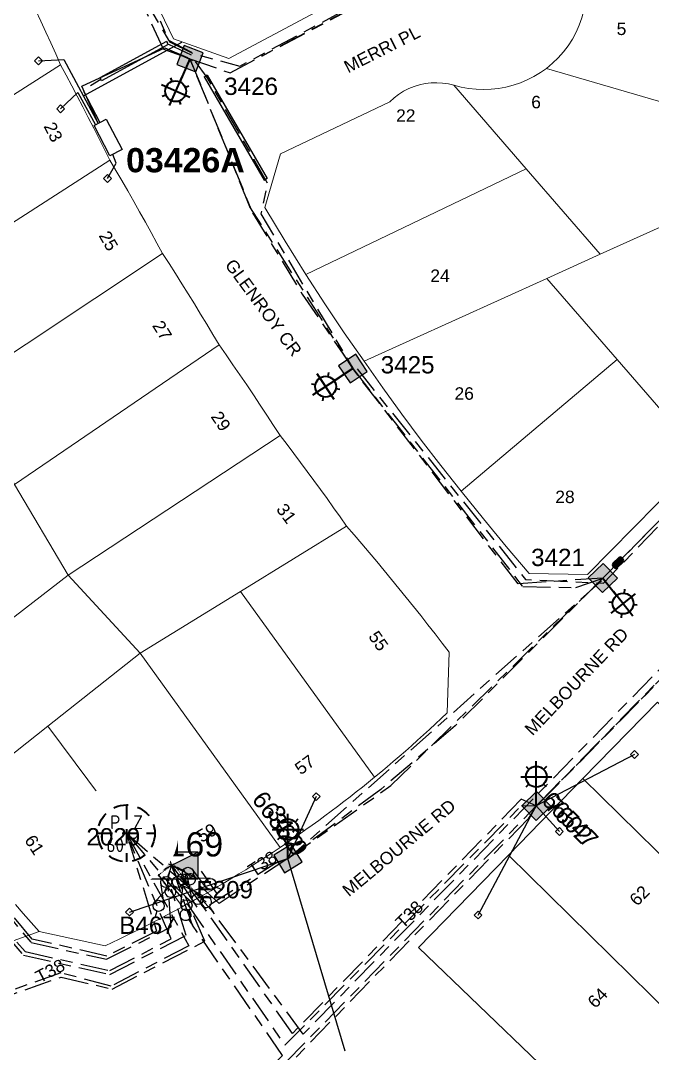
# Model space of a CAD drawing. Header units: metres. Extents: x 305584 to 306382, y 6248516 to 6249160.
# Drawn here: x 305939.5 to 306030.6, y 6248731 to 6248880.2 of the extents above; entities that cross this region are included whole.
import ezdxf
from ezdxf.enums import TextEntityAlignment as Align

# ---------------------------------------------------------------- set-up
doc = ezdxf.new("R2010")
doc.units = ezdxf.units.M
for name, pattern in [('Cable Exist UG', [8.2, 4, -1.2, 1.8, -1.2]), ('Dash', [5, 3, -2]), ('HIDDEN', [0.375, 0.25, -0.125]), ('HIDDEN2', [0.1875, 0.125, -0.0625]), ('IE Trench LV', [6.5, 5, -1.5])]:
    doc.linetypes.add(name, pattern=pattern)
doc.layers.get('0').update_dxf_attribs({"color": 6})
for name, color, linetype, lineweight in [('Cadastre Land Parcels_SP_EXT', 9, 'Continuous', 5), ('Cadastre Other Property_SP_EXT', 9, 'HIDDEN', 5), ('Cadastre Roads_SP_EXT', 9, 'Continuous', 5)]:
    doc.layers.add(name, color=color, linetype=linetype, lineweight=lineweight)
for name, color, linetype in [('Equip_HV_EXT', 7, 'Continuous'), ('Equip_LV_EXT', 7, 'Continuous'), ('Equip_SL_EXT', 7, 'Continuous'), ('Equip_SP_LV_NEW', 2, 'Continuous'), ('Equip_SP_SL_EXT', 7, 'Continuous'), ('Mains_HV_EXT', 7, 'Continuous'), ('Mains_LV_EXT', 7, 'Continuous'), ('Mains_LV_NEW_T94', 2, 'Continuous'), ('Mains_SL_EXT', 7, 'Continuous'), ('Notes_SP_MISC', 7, 'Continuous'), ('Services_SP_EXT', 7, 'Continuous'), ('Sub_SP_EXT', 7, 'Continuous'), ('SupportsUG_SP_LV_SL_EXT', 7, 'Continuous'), ('Trench_SP_NEW', 2, 'Continuous'), ('UG_Details_SP_MISC', 7, 'Continuous')]:
    doc.layers.add(name, color=color, linetype=linetype)
doc.layers.get('0').freeze()
doc.styles.add('COLUMN_LABEL', font='arial.ttf')
doc.styles.add('iecARIAL', font='arial.ttf', dxfattribs={"height": 2})
doc.styles.add('iecARIALBOLD', font='arialbd.ttf')
doc.styles.add('IESYMBOL1', font='isocp.shx')
doc.styles.add('POLE_LABEL', font='arial.ttf')
doc.styles.add('SLCP_LABEL', font='arial.ttf', dxfattribs={"height": 3.5})
doc.styles.get("Standard").update_dxf_attribs({"font": 'arial.ttf'})
doc.styles.add('SWITCH_LABEL', font='arial.ttf', dxfattribs={"height": 2.5})
doc.linetypes.add('IECLCABX1', pattern='A,7,-0.25,["x",Standard,S=2,R=0,X=0.2,Y=-0.8],-2.1', length=9.35)
doc.linetypes.add('IECLNDOT', pattern='A,0,-0.1,[133,ltypeshp.shx,S=0.1,R=0,X=-0.2,Y=0],-3.5', length=3.6)

# ---------------------------------------------------------------- blocks, each defined once
blk = doc.blocks.new('SUB_PADMOUNT_EXT')
for points in [[(0, 0), (-3.84, 1.92), (-3.84, -1.92)], [(0, 0), (3.84, 1.92), (3.84, -1.92)]]:
    blk.add_hatch(color=256).paths.add_polyline_path(points)
for p, q in [((3.84, 1.92), (-3.84, -1.92)), ((-3.84, 1.92), (3.84, -1.92))]:
    blk.add_line(p, q)
blk.add_lwpolyline([(-3.84, -1.92), (3.84, -1.92), (3.84, 1.92), (-3.84, 1.92)], close=True)
for tag, height, flags, p in [('ASSET_NUM', 3.5, 8, (2, 2)), ('STREET_CODE', 0.2, 9, (1.5, 0)), ('CONSTRUCTED_VOLTAGE', 0.2, 9, (1.5, -0.2)), ('OPERATING_VOLTAGE', 0.2, 9, (1.5, -0.6)), ('ORIENTATION', 0.2, 9, (1.5, -0.8)), ('OWNED_BY', 0.2, 9, (1.5, -1)), ('OPERATED_BY', 0.2, 9, (1.5, -1.2)), ('NO_PHASES', 0.2, 9, (1.5, -0.4)), ('MAINTAINED_BY', 0.2, 9, (1.5, -1.4)), ('SECONDARY_VOLTAGE', 0.2, 9, (1.5, -1.6)), ('STATE', 0.2, 9, (1.5, -1.8)), ('SUBSTATION_TYPE', 0.2, 9, (1.5, -2.2)), ('STREETNAME', 0.2, 9, (1.5, -3)), ('PARENT', 0.2, 9, (1.5, -2)), ('USAGE', 0.2, 9, (1.5, -2.4)), ('LEGEND', 0.2, 9, (1.5, -2.6)), ('LOCATION', 0.2, 9, (1.5, -2.8)), ('SUBURB', 0.2, 9, (1.5, -3.2)), ('Z', 0.2, 1, (1.5, -3.6)), ('NOTES', 0.2, 9, (1.5, -3.4))]:
    blk.add_attdef(tag, text='', height=height, dxfattribs=dict(flags=flags)).set_placement(p, align=Align.MIDDLE_LEFT)
blk = doc.blocks.new('COLUMN_EXT')
blk.add_hatch(color=256).paths.add_polyline_path([(-1.49, 1.48), (-1.49, -1.49), (1.48, -1.49), (1.48, 1.48)])
blk.add_lwpolyline([(-1.49, -1.49), (1.48, -1.49), (1.48, 1.48), (-1.49, 1.48)], close=True)
for tag, height, style, flags, p in [('ASSET_NUM', 2.5, 'COLUMN_LABEL', 8, (2, 2)), ('STRUCTURE_PLANT_NUMBER', 0.2, 'POLE_LABEL', 9, (1.81, 0.03)), ('STREET_CODE', 0.2, 'COLUMN_LABEL', 9, (1.81, -0.2))]:
    blk.add_attdef(tag, text='', height=height, dxfattribs=dict(style=style, flags=flags)).set_placement(p, align=Align.MIDDLE_LEFT)
at = {"flags": 9}
for tag, p in [('COLUMN_TYPE', (1.81, -0.4)), ('OWNED_BY', (1.81, -0.6)), ('STATE', (1.81, -0.8)), ('USAGE', (1.81, -1)), ('LEGEND', (1.81, -1.2)), ('LOCATION', (1.81, -1.4)), ('STREETNAME', (1.81, -1.6)), ('SUBURB', (1.81, -1.8)), ('NOTES', (1.81, -2))]:
    blk.add_attdef(tag, text='', height=0.2, dxfattribs=at).set_placement(p, align=Align.MIDDLE_LEFT)
at = {"flags": 1}
blk.add_attdef('Z', (1.81, -2.35), '', height=0.2, dxfattribs=at)
blk = doc.blocks.new('SL_LANTERN_EXT')
at = {"lineweight": 40}
for p, q in [((0, 1.97), (0, 6.47)), ((-1.46, 5.68), (-1.06, 5.28)), ((1.46, 5.68), (1.06, 5.28)), ((-2.25, 4.22), (2.25, 4.22)), ((-1.46, 2.76), (-1.06, 3.16)), ((1.46, 2.76), (1.06, 3.16)), ((0, 0), (0, 2.72))]:
    blk.add_line(p, q, dxfattribs=at)
blk.add_circle((0, 4.22), 1.5, dxfattribs=at)
at = {"style": 'iecARIAL', "flags": 8}
blk.add_attdef('ASSET_NUM', (1.5, 1.5), '', height=2.5, dxfattribs=at)
for tag, p, height, flags in [('OPERATING_VOLTAGE', (0.98, -1.65), 0.2, 9), ('CONSTRUCTED_VOLTAGE', (0.98, -0.65), 0.2, 9), ('CONTROL_TYPE', (0.98, -0.85), 0.2, 9), ('LANTERN_PURPOSE', (0.98, -1.05), 0.2, 9), ('LANTERN_TYPE', (0.98, -1.25), 0.2, 9), ('NO_PHASES', (0.98, -1.45), 0.2, 9), ('LNUMBER', (2.18, -3.25), 2.5, 8), ('ORIENTATION', (0.98, -1.85), 0.2, 9), ('OWNED_BY', (0.98, -2.05), 0.2, 9), ('STATE', (0.98, -2.25), 0.2, 9), ('USAGE', (0.98, -2.45), 0.2, 9), ('CEXIST', (0.98, -2.65), 0.2, 9), ('CNEW', (0.98, -2.85), 0.2, 9), ('CNUMBER', (0.98, -3.05), 0.2, 9), ('CREMOVE', (0.98, -3.25), 0.2, 9), ('CREPLACE', (0.98, -3.45), 0.2, 9), ('LKINGHEIGHT', (0.98, -3.65), 0.2, 9), ('LBRACKET', (0.98, -3.85), 0.2, 9), ('LBRACKETVOCAB', (0.98, -4.05), 0.2, 9), ('LCATEGORY', (0.98, -4.25), 0.2, 9), ('LCHARGE1', (0.98, -4.45), 0.2, 9), ('LCHARGE1PERCENT', (0.98, -4.65), 0.2, 9), ('LCHARGE2', (0.98, -4.85), 0.2, 9), ('LCHARGE2PERCENT', (0.98, -5.05), 0.2, 9), ('LCHARGE3', (0.98, -5.25), 0.2, 9), ('LCHARGE3PERCENT', (0.98, -5.45), 0.2, 9), ('LEXIST', (0.98, -5.65), 0.2, 9), ('LLAMP', (0.98, -5.85), 0.2, 9), ('LLAMPVOCAB', (0.98, -6.05), 0.2, 9), ('LMAST', (0.98, -6.25), 0.2, 9), ('LMASTVOCAB', (0.98, -6.45), 0.2, 9), ('LNEW', (0.98, -6.65), 0.2, 9), ('LANTNUMBER', (0.98, -6.85), 0.2, 9), ('LOUTREACH', (0.98, -7.25), 0.2, 9), ('LOUTREACHVOCAB', (0.98, -7.45), 0.2, 9), ('LRATECODE', (0.98, -7.65), 0.2, 9), ('LREMOVE', (0.98, -7.85), 0.2, 9), ('LREPLACE', (0.98, -8.05), 0.2, 9), ('LTYPE', (0.98, -8.25), 0.2, 9), ('LTYPEVOCAB', (0.98, -8.45), 0.2, 9), ('LEGEND', (0.98, -8.65), 0.2, 9), ('LOCATION', (0.98, -8.85), 0.2, 9), ('NOTES', (0.98, -9.05), 0.2, 9), ('STREETNAME', (0.98, -9.25), 0.2, 9), ('SUBURB', (0.98, -9.45), 0.2, 1)]:
    blk.add_attdef(tag, p, '', height=height, dxfattribs=dict(flags=flags))
blk = doc.blocks.new('*U148')
at = {"lineweight": 40}
for p, q in [((0, 0), (1.99, -2.5)), ((4.68, -2.26), (1.16, -5.07)), ((1.52, -1.91), (4.32, -5.43)), ((3.15, -1.62), (3.09, -2.18)), ((0.87, -3.43), (1.43, -3.5)), ((4.97, -3.9), (4.41, -3.84)), ((2.69, -5.72), (2.75, -5.16))]:
    blk.add_line(p, q, dxfattribs=at)
blk.add_circle((2.92, -3.67), 1.5, dxfattribs=at)
at = {"style": 'iecARIAL', "flags": 8}
blk.add_attdef('ASSET_NUM', (1.5, 1.5), '', height=2.5, dxfattribs=at)
for tag, p, height, flags in [('OPERATING_VOLTAGE', (0.98, -1.65), 0.2, 9), ('CONSTRUCTED_VOLTAGE', (0.98, -0.65), 0.2, 9), ('CONTROL_TYPE', (0.98, -0.85), 0.2, 9), ('LANTERN_PURPOSE', (0.98, -1.05), 0.2, 9), ('LANTERN_TYPE', (0.98, -1.25), 0.2, 9), ('NO_PHASES', (0.98, -1.45), 0.2, 9), ('LNUMBER', (2.18, -3.25), 2.5, 8), ('ORIENTATION', (0.98, -1.85), 0.2, 9), ('OWNED_BY', (0.98, -2.05), 0.2, 9), ('STATE', (0.98, -2.25), 0.2, 9), ('USAGE', (0.98, -2.45), 0.2, 9), ('CEXIST', (0.98, -2.65), 0.2, 9), ('CNEW', (0.98, -2.85), 0.2, 9), ('CNUMBER', (0.98, -3.05), 0.2, 9), ('CREMOVE', (0.98, -3.25), 0.2, 9), ('CREPLACE', (0.98, -3.45), 0.2, 9), ('LKINGHEIGHT', (0.98, -3.65), 0.2, 9), ('LBRACKET', (0.98, -3.85), 0.2, 9), ('LBRACKETVOCAB', (0.98, -4.05), 0.2, 9), ('LCATEGORY', (0.98, -4.25), 0.2, 9), ('LCHARGE1', (0.98, -4.45), 0.2, 9), ('LCHARGE1PERCENT', (0.98, -4.65), 0.2, 9), ('LCHARGE2', (0.98, -4.85), 0.2, 9), ('LCHARGE2PERCENT', (0.98, -5.05), 0.2, 9), ('LCHARGE3', (0.98, -5.25), 0.2, 9), ('LCHARGE3PERCENT', (0.98, -5.45), 0.2, 9), ('LEXIST', (0.98, -5.65), 0.2, 9), ('LLAMP', (0.98, -5.85), 0.2, 9), ('LLAMPVOCAB', (0.98, -6.05), 0.2, 9), ('LMAST', (0.98, -6.25), 0.2, 9), ('LMASTVOCAB', (0.98, -6.45), 0.2, 9), ('LNEW', (0.98, -6.65), 0.2, 9), ('LANTNUMBER', (0.98, -6.85), 0.2, 9), ('LOUTREACH', (0.98, -7.25), 0.2, 9), ('LOUTREACHVOCAB', (0.98, -7.45), 0.2, 9), ('LRATECODE', (0.98, -7.65), 0.2, 9), ('LREMOVE', (0.98, -7.85), 0.2, 9), ('LREPLACE', (0.98, -8.05), 0.2, 9), ('LTYPE', (0.98, -8.25), 0.2, 9), ('LTYPEVOCAB', (0.98, -8.45), 0.2, 9), ('LEGEND', (0.98, -8.65), 0.2, 9), ('LOCATION', (0.98, -8.85), 0.2, 9), ('NOTES', (0.98, -9.05), 0.2, 9), ('STREETNAME', (0.98, -9.25), 0.2, 9), ('SUBURB', (0.98, -9.45), 0.2, 1)]:
    blk.add_attdef(tag, p, '', height=height, dxfattribs=dict(flags=flags))
blk = doc.blocks.new('*U131')
at = {"lineweight": 40}
for p, q in [((0, 0), (-2.68, -1.78)), ((-2.05, -1.37), (-5.8, -3.86)), ((-2.68, -4.49), (-5.17, -0.74)), ((-3.52, -0.59), (-3.63, -1.14)), ((-5.95, -2.21), (-5.39, -2.32)), ((-1.9, -3.02), (-2.45, -2.91)), ((-4.33, -4.64), (-4.22, -4.08))]:
    blk.add_line(p, q, dxfattribs=at)
blk.add_circle((-3.92, -2.61), 1.5, dxfattribs=at)
at = {"style": 'iecARIAL', "flags": 8}
blk.add_attdef('ASSET_NUM', (1.5, 1.5), '', height=2.5, dxfattribs=at)
for tag, p, height, flags in [('OPERATING_VOLTAGE', (0.98, -1.65), 0.2, 9), ('CONSTRUCTED_VOLTAGE', (0.98, -0.65), 0.2, 9), ('CONTROL_TYPE', (0.98, -0.85), 0.2, 9), ('LANTERN_PURPOSE', (0.98, -1.05), 0.2, 9), ('LANTERN_TYPE', (0.98, -1.25), 0.2, 9), ('NO_PHASES', (0.98, -1.45), 0.2, 9), ('LNUMBER', (2.18, -3.25), 2.5, 8), ('ORIENTATION', (0.98, -1.85), 0.2, 9), ('OWNED_BY', (0.98, -2.05), 0.2, 9), ('STATE', (0.98, -2.25), 0.2, 9), ('USAGE', (0.98, -2.45), 0.2, 9), ('CEXIST', (0.98, -2.65), 0.2, 9), ('CNEW', (0.98, -2.85), 0.2, 9), ('CNUMBER', (0.98, -3.05), 0.2, 9), ('CREMOVE', (0.98, -3.25), 0.2, 9), ('CREPLACE', (0.98, -3.45), 0.2, 9), ('LKINGHEIGHT', (0.98, -3.65), 0.2, 9), ('LBRACKET', (0.98, -3.85), 0.2, 9), ('LBRACKETVOCAB', (0.98, -4.05), 0.2, 9), ('LCATEGORY', (0.98, -4.25), 0.2, 9), ('LCHARGE1', (0.98, -4.45), 0.2, 9), ('LCHARGE1PERCENT', (0.98, -4.65), 0.2, 9), ('LCHARGE2', (0.98, -4.85), 0.2, 9), ('LCHARGE2PERCENT', (0.98, -5.05), 0.2, 9), ('LCHARGE3', (0.98, -5.25), 0.2, 9), ('LCHARGE3PERCENT', (0.98, -5.45), 0.2, 9), ('LEXIST', (0.98, -5.65), 0.2, 9), ('LLAMP', (0.98, -5.85), 0.2, 9), ('LLAMPVOCAB', (0.98, -6.05), 0.2, 9), ('LMAST', (0.98, -6.25), 0.2, 9), ('LMASTVOCAB', (0.98, -6.45), 0.2, 9), ('LNEW', (0.98, -6.65), 0.2, 9), ('LANTNUMBER', (0.98, -6.85), 0.2, 9), ('LOUTREACH', (0.98, -7.25), 0.2, 9), ('LOUTREACHVOCAB', (0.98, -7.45), 0.2, 9), ('LRATECODE', (0.98, -7.65), 0.2, 9), ('LREMOVE', (0.98, -7.85), 0.2, 9), ('LREPLACE', (0.98, -8.05), 0.2, 9), ('LTYPE', (0.98, -8.25), 0.2, 9), ('LTYPEVOCAB', (0.98, -8.45), 0.2, 9), ('LEGEND', (0.98, -8.65), 0.2, 9), ('LOCATION', (0.98, -8.85), 0.2, 9), ('NOTES', (0.98, -9.05), 0.2, 9), ('STREETNAME', (0.98, -9.25), 0.2, 9), ('SUBURB', (0.98, -9.45), 0.2, 1)]:
    blk.add_attdef(tag, p, '', height=height, dxfattribs=dict(flags=flags))
blk = doc.blocks.new('*U133')
at = {"lineweight": 40}
for p, q in [((0, 0), (-1.47, -3.32)), ((-1.16, -2.63), (-2.98, -6.75)), ((-2.82, -2.76), (-2.61, -3.29)), ((-0.01, -5.6), (-4.13, -3.78)), ((-0.15, -3.94), (-0.67, -4.15)), ((-3.99, -5.43), (-3.47, -5.23)), ((-1.33, -6.61), (-1.53, -6.09))]:
    blk.add_line(p, q, dxfattribs=at)
blk.add_circle((-2.07, -4.69), 1.5, dxfattribs=at)
at = {"style": 'iecARIAL', "flags": 8}
blk.add_attdef('ASSET_NUM', (1.5, 1.5), '', height=2.5, dxfattribs=at)
for tag, p, height, flags in [('OPERATING_VOLTAGE', (0.98, -1.65), 0.2, 9), ('CONSTRUCTED_VOLTAGE', (0.98, -0.65), 0.2, 9), ('CONTROL_TYPE', (0.98, -0.85), 0.2, 9), ('LANTERN_PURPOSE', (0.98, -1.05), 0.2, 9), ('LANTERN_TYPE', (0.98, -1.25), 0.2, 9), ('NO_PHASES', (0.98, -1.45), 0.2, 9), ('LNUMBER', (2.18, -3.25), 2.5, 8), ('ORIENTATION', (0.98, -1.85), 0.2, 9), ('OWNED_BY', (0.98, -2.05), 0.2, 9), ('STATE', (0.98, -2.25), 0.2, 9), ('USAGE', (0.98, -2.45), 0.2, 9), ('CEXIST', (0.98, -2.65), 0.2, 9), ('CNEW', (0.98, -2.85), 0.2, 9), ('CNUMBER', (0.98, -3.05), 0.2, 9), ('CREMOVE', (0.98, -3.25), 0.2, 9), ('CREPLACE', (0.98, -3.45), 0.2, 9), ('LKINGHEIGHT', (0.98, -3.65), 0.2, 9), ('LBRACKET', (0.98, -3.85), 0.2, 9), ('LBRACKETVOCAB', (0.98, -4.05), 0.2, 9), ('LCATEGORY', (0.98, -4.25), 0.2, 9), ('LCHARGE1', (0.98, -4.45), 0.2, 9), ('LCHARGE1PERCENT', (0.98, -4.65), 0.2, 9), ('LCHARGE2', (0.98, -4.85), 0.2, 9), ('LCHARGE2PERCENT', (0.98, -5.05), 0.2, 9), ('LCHARGE3', (0.98, -5.25), 0.2, 9), ('LCHARGE3PERCENT', (0.98, -5.45), 0.2, 9), ('LEXIST', (0.98, -5.65), 0.2, 9), ('LLAMP', (0.98, -5.85), 0.2, 9), ('LLAMPVOCAB', (0.98, -6.05), 0.2, 9), ('LMAST', (0.98, -6.25), 0.2, 9), ('LMASTVOCAB', (0.98, -6.45), 0.2, 9), ('LNEW', (0.98, -6.65), 0.2, 9), ('LANTNUMBER', (0.98, -6.85), 0.2, 9), ('LOUTREACH', (0.98, -7.25), 0.2, 9), ('LOUTREACHVOCAB', (0.98, -7.45), 0.2, 9), ('LRATECODE', (0.98, -7.65), 0.2, 9), ('LREMOVE', (0.98, -7.85), 0.2, 9), ('LREPLACE', (0.98, -8.05), 0.2, 9), ('LTYPE', (0.98, -8.25), 0.2, 9), ('LTYPEVOCAB', (0.98, -8.45), 0.2, 9), ('LEGEND', (0.98, -8.65), 0.2, 9), ('LOCATION', (0.98, -8.85), 0.2, 9), ('NOTES', (0.98, -9.05), 0.2, 9), ('STREETNAME', (0.98, -9.25), 0.2, 9), ('SUBURB', (0.98, -9.45), 0.2, 1)]:
    blk.add_attdef(tag, p, '', height=height, dxfattribs=dict(flags=flags))
blk = doc.blocks.new('CCP_EXT')
at = {"flags": 9}
for tag, p in [('STATE', (0, -1.8)), ('LIFE_SUPPORT', (0, -1.6)), ('NOTES', (0, -2))]:
    blk.add_attdef(tag, text='', height=0.2, dxfattribs=at).set_placement(p, align=Align.MIDDLE_LEFT)
blk.add_wipeout([(0, 0.57), (0.57, 0), (0, -0.57), (-0.57, 0)])
blk.add_lwpolyline([(-0.57, 0), (0, 0.57), (0.57, 0), (0, -0.57), (-0.57, 0)])
at = {"flags": 1}
blk.add_attdef('Z', (0, 0), '', height=0.2, dxfattribs=at)
at = {"flags": 9}
for tag, p in [('CCP_TYPE', (0, 0)), ('CONSTRUCTED_VOLTAGE', (0, -0.2)), ('OPERATING_VOLTAGE', (0, -0.6)), ('ORIENTATION', (0, -0.8)), ('OWNED_BY', (0, -1)), ('NO_PHASES', (0, -0.4)), ('USAGE', (0, -1.2)), ('LEGEND', (0, -1.4))]:
    blk.add_attdef(tag, text='', height=0.2, dxfattribs=at).set_placement(p, align=Align.MIDDLE_LEFT)
blk = doc.blocks.new('SL_STJ_EXT')
h = blk.add_hatch(color=256)
edge = h.paths.add_edge_path()
edge.add_ellipse((-0.59, 0.13), major_axis=(0.226, 0.226), ratio=1, start_angle=45, end_angle=135)
edge.add_line((-0.91, 0.13), (-0.91, -0.13))
edge.add_ellipse((-0.59, -0.13), major_axis=(0.226, 0.226), ratio=1, start_angle=135, end_angle=225)
edge.add_line((-0.59, -0.45), (0.59, -0.45))
edge.add_ellipse((0.59, -0.13), major_axis=(-0.226, 0.226), ratio=1, start_angle=135, end_angle=225)
edge.add_line((0.91, -0.13), (0.91, 0.13))
edge.add_ellipse((0.59, 0.13), major_axis=(-0.226, 0.226), ratio=1, start_angle=225, end_angle=315)
edge.add_line((0.59, 0.45), (-0.59, 0.45))
blk.add_lwpolyline([(-0.91, 0.13), (-0.91, -0.13, 0.414214), (-0.59, -0.45), (0.59, -0.45, 0.414214), (0.91, -0.13), (0.91, 0.13, 0.414214), (0.59, 0.45), (-0.59, 0.45, 0.414214)], format="xyb", close=True)
at = {"flags": 1}
blk.add_attdef('Z', (0, 0), '', height=0.2, dxfattribs=at)
at = {"flags": 9}
for tag, p in [('ORIENTATION', (0, 0)), ('USAGE', (0, -0.2)), ('LEGEND', (0, -0.4)), ('NOTES', (0, -0.6))]:
    blk.add_attdef(tag, text='', height=0.2, dxfattribs=at).set_placement(p, align=Align.MIDDLE_LEFT)
blk = doc.blocks.new('LV_UG_DFUSE_CLOSED_EXT')
for points in [[(1, 0), (0, 0)], [(5.04, 0.73), (2.16, -0.72)], [(5.05, -0.71), (2.16, 0.72)], [(6.2, 0.01), (7.2, 0.01)]]:
    blk.add_lwpolyline(points)
for centre in [(1.8, 0), (5.4, 0.01)]:
    blk.add_circle(centre, 0.8)
at = {"flags": 9}
for tag, p in [('ACTUAL_STATUS', (0, 0)), ('CONSTRUCTED_VOLTAGE', (0, -0.2)), ('OPERATING_VOLTAGE', (0, -0.6)), ('ORIENTATION', (0, -0.8)), ('STATE', (0, -1)), ('SWITCH_TYPE', (0, -1.2)), ('NO_PHASES', (0, -0.4)), ('USAGE', (0, -1.4)), ('NOTES', (0, -1.6))]:
    blk.add_attdef(tag, text='', height=0.2, dxfattribs=at).set_placement(p, align=Align.MIDDLE_LEFT)
at = {"flags": 1}
blk.add_attdef('Z', (0, 0), '', height=0.2, dxfattribs=at)
blk = doc.blocks.new('SWG_HOLEC_SU_EXT')
blk.add_line((1.8, -2), (5.8, -2))
for points in [[(1, 0), (0, 0)], [(6.6, 0), (7.6, 0)]]:
    blk.add_lwpolyline(points)
for points in [[(1.8, -0.8, 1), (1.8, 0.8, 1)], [(5.8, -0.8, 1), (5.8, 0.8, 1)]]:
    blk.add_lwpolyline(points, format="xyb", close=True)
at = {"style": 'SWITCH_LABEL', "flags": 8}
blk.add_attdef('ASSET_NUM', text='', height=2.5, rotation=179.9544, dxfattribs=at).set_placement((-2.4, 0), align=Align.MIDDLE_LEFT)
at = {"flags": 1}
blk.add_attdef('Z', (0, 0), '', height=0.2, dxfattribs=at)
at = {"flags": 9}
for tag, p in [('ACTUAL_STATUS', (0, -0.4)), ('CONSTRUCTED_VOLTAGE', (0, -0.6)), ('OPERATING_VOLTAGE', (0, -1)), ('ORIENTATION', (0, -1.2)), ('OWNED_BY', (0, -1.4)), ('NO_PHASES', (0, -0.8)), ('STATE', (0, -1.8)), ('SWITCH_TYPE', (0, -2)), ('STREETNAME', (0, -2.6)), ('SUBURB', (0, -2.8)), ('PARENT', (0, -1.6)), ('USAGE', (0, -2.2)), ('LOCATION', (0, -2.4)), ('NOTES', (0, -3))]:
    blk.add_attdef(tag, text='', height=0.2, dxfattribs=at).set_placement(p, align=Align.MIDDLE_LEFT)
at = {"style": 'SWITCH_LABEL', "flags": 9}
blk.add_attdef('STREET_CODE', text='', height=0.2, dxfattribs=at).set_placement((0, -0.2), align=Align.MIDDLE_LEFT)
blk = doc.blocks.new('SLCP_ZELL_EXT')
blk.add_wipeout([(-0.24, 7.5), (-0.71, 7.47), (-1.17, 7.41), (-1.64, 7.32), (-2.09, 7.21), (-2.54, 7.06), (-2.98, 6.89), (-3.41, 6.69), (-3.82, 6.46), (-4.22, 6.21), (-4.6, 5.93), (-4.96, 5.63), (-5.31, 5.31), (-5.63, 4.96), (-5.93, 4.6), (-6.21, 4.22), (-6.46, 3.82), (-6.69, 3.41), (-6.89, 2.98), (-7.06, 2.54), (-7.21, 2.09), (-7.32, 1.64), (-7.41, 1.17), (-7.47, 0.71), (-7.5, 0.24), (-7.5, -0.24), (-7.47, -0.71), (-7.41, -1.17), (-7.32, -1.64), (-7.21, -2.09), (-7.06, -2.54), (-6.89, -2.98), (-6.69, -3.41), (-6.46, -3.82), (-6.21, -4.22), (-5.93, -4.6), (-5.63, -4.96), (-5.31, -5.31), (-4.96, -5.63), (-4.6, -5.93), (-4.22, -6.21), (-3.82, -6.46), (-3.41, -6.69), (-2.98, -6.89), (-2.54, -7.06), (-2.09, -7.21), (-1.64, -7.32), (-1.17, -7.41), (-0.71, -7.47), (-0.24, -7.5), (0.24, -7.5), (0.71, -7.47), (1.17, -7.41), (1.64, -7.32), (2.09, -7.21), (2.54, -7.06), (2.98, -6.89), (3.41, -6.69), (3.82, -6.46), (4.22, -6.21), (4.6, -5.93), (4.96, -5.63), (5.31, -5.31), (5.63, -4.96), (5.93, -4.6), (6.21, -4.22), (6.46, -3.82), (6.69, -3.41), (6.89, -2.98), (7.06, -2.54), (7.21, -2.09), (7.32, -1.64), (7.41, -1.17), (7.47, -0.71), (7.5, -0.24), (7.5, 0.24), (7.47, 0.71), (7.41, 1.17), (7.32, 1.64), (7.21, 2.09), (7.06, 2.54), (6.89, 2.98), (6.69, 3.41), (6.46, 3.82), (6.21, 4.22), (5.93, 4.6), (5.63, 4.96), (5.31, 5.31), (4.96, 5.63), (4.6, 5.93), (4.22, 6.21), (3.82, 6.46), (3.41, 6.69), (2.98, 6.89), (2.54, 7.06), (2.09, 7.21), (1.64, 7.32), (1.17, 7.41), (0.71, 7.47), (0.24, 7.5)])
at = {"linetype": 'Dash', "lineweight": 40, "ltscale": 0.7}
for p, q in [((0, 4.11), (0, -4.11)), ((-4.11, 0), (4.11, 0))]:
    blk.add_line(p, q, dxfattribs=at)
blk.add_circle((0, 0), 4.11, dxfattribs=at)
at = {"lineweight": 40, "style": 'IESYMBOL1'}
for s, p in [('P', (-1.6, 0)), ('Z', (1.7, 0)), ('60', (-1.61, -3.31))]:
    blk.add_text(s, height=2, dxfattribs=at).set_placement(p, align=Align.BOTTOM_CENTER)
at = {"style": 'SLCP_LABEL'}
for tag, height, flags, p in [('ASSET_NUM', 2.5, 8, (2, 2)), ('STREET_CODE', 0.2, 9, (0, -0.2))]:
    blk.add_attdef(tag, text='', height=height, dxfattribs=dict(at, flags=flags)).set_placement(p, align=Align.MIDDLE_LEFT)
at = {"flags": 1}
blk.add_attdef('Z', (0, 0), '', height=0.2, dxfattribs=at)
at = {"flags": 9}
for tag, p in [('CONSTRUCTED_VOLTAGE', (0, -0.4)), ('CONTROL_TYPE', (0, -0.6)), ('OPERATING_VOLTAGE', (0, -1)), ('ORIENTATION', (0, -1.2)), ('OWNED_BY', (0, -1.4)), ('NO_PHASES', (0, -0.8)), ('STATE', (0, -2)), ('USAGE', (0, -1.6)), ('LOCATION', (0, -1.8)), ('NOTES', (0, -2.2))]:
    blk.add_attdef(tag, text='', height=0.2, dxfattribs=at).set_placement(p, align=Align.MIDDLE_LEFT)
blk = doc.blocks.new('*U149')
for tag, flags, p in [('STREETNAME', 9, (1.5, 0)), ('Z', 1, (1.5, -0.6)), ('LOCATION', 9, (1.5, -0.2)), ('NOTES', 9, (1.5, -0.4))]:
    blk.add_attdef(tag, text='', height=0.2, dxfattribs=dict(flags=flags)).set_placement(p, align=Align.MIDDLE_LEFT)
blk.add_wipeout([(-2.39, 3.07), (2.56, 2.93), (2.5, 0.95), (-2.45, 1.09)])
at = {"lineweight": -3}
blk.add_lwpolyline([(-2.39, 3.07), (2.56, 2.93), (2.5, 0.95), (-2.45, 1.09)], close=True, dxfattribs=at)
for tag, height, flags, p in [('ASSET_NUM', 2.5, 8, (2, 4)), ('STREET_CODE', 0.2, 9, (1.5, 2)), ('OWNED_BY', 0.2, 9, (1.5, 1.8)), ('OPERATED_BY', 0.2, 9, (1.5, 1.6)), ('MAINTAINED_BY', 0.2, 9, (1.5, 1.4)), ('STATE', 0.2, 9, (1.5, 1.2)), ('SUPPORT_TYPE', 0.2, 9, (1.5, 1)), ('SUBURB', 0.2, 9, (1.5, 0.2)), ('USAGE', 0.2, 9, (1.5, 0.8)), ('LEGEND', 0.2, 9, (1.5, 0.6)), ('PARENT', 0.2, 9, (1.5, 0.4))]:
    blk.add_attdef(tag, text='', height=height, dxfattribs=dict(flags=flags)).set_placement(p, align=Align.MIDDLE_LEFT)

msp = doc.modelspace()

# ---------------------------------------------------------------- linework, layer by layer
at = {"layer": 'Cadastre Land Parcels_SP_EXT', "linetype": 'Continuous'}
for points in [[(305987.11, 6248884.14), (305986.91, 6248904.93), (305955.8, 6248889.52), (305957.66, 6248885.51), (305959.57, 6248881.51), (305961.53, 6248877.54), (305969.49, 6248874.69), (305987.11, 6248884.14)], [(306051.4, 6248883.14), (306053.88, 6248890.67), (306020.95, 6248882.8), (306020.74, 6248881.68), (306020.45, 6248880.59), (306020.07, 6248879.52), (306019.61, 6248878.49), (306019.07, 6248877.49), (306018.46, 6248876.54), (306017.78, 6248875.64), (306017.02, 6248874.79), (306016.21, 6248874), (306015.32, 6248873.27), (306045.37, 6248864.51), (306051.4, 6248883.14)], [(305945.21, 6248873.8), (305944.51, 6248875.37), (305943.8, 6248876.94), (305943.08, 6248878.51), (305942.36, 6248880.07), (305941.63, 6248881.64), (305940.89, 6248883.19), (305940.15, 6248884.75), (305939.4, 6248886.3), (305938.65, 6248887.85), (305908.43, 6248868.9), (305909.16, 6248867.15), (305914.55, 6248854.23), (305945.21, 6248873.8)], [(305952.31, 6248860.02), (305951.55, 6248861.57), (305950.78, 6248863.11), (305950, 6248864.65), (305949.22, 6248866.18), (305948.43, 6248867.71), (305947.63, 6248869.24), (305946.83, 6248870.76), (305946.02, 6248872.28), (305945.21, 6248873.8), (305914.55, 6248854.23), (305915.32, 6248852.38), (305922.26, 6248840.68), (305952.31, 6248860.02)], [(306045.37, 6248864.51), (306015.32, 6248873.27), (306014.45, 6248872.66), (306013.52, 6248872.1), (306012.56, 6248871.6), (306011.56, 6248871.18), (306010.53, 6248870.83), (306009.48, 6248870.56), (306008.42, 6248870.36), (306007.34, 6248870.24), (306006.26, 6248870.2), (306005.17, 6248870.24), (306004.09, 6248870.36), (306003.03, 6248870.55), (306001.98, 6248870.82), (306012.41, 6248858.74), (306023.1, 6248846.45), (306031.73, 6248850.33), (306045.37, 6248864.51)], [(306012.41, 6248858.74), (306001.98, 6248870.82), (306001.17, 6248871.02), (306000.34, 6248871.14), (305999.51, 6248871.19), (305998.67, 6248871.17), (305997.84, 6248871.07), (305997.02, 6248870.9), (305996.23, 6248870.65), (305995.45, 6248870.34), (305994.71, 6248869.96), (305994, 6248869.51), (305993.34, 6248869), (305992.72, 6248868.44), (305976.96, 6248860.93), (305974.71, 6248853.19), (305977.62, 6248848.32), (305980.6, 6248843.51), (306012.41, 6248858.74)], [(305959.94, 6248846.53), (305959.12, 6248848.04), (305958.29, 6248849.55), (305957.45, 6248851.06), (305956.61, 6248852.56), (305955.77, 6248854.06), (305954.91, 6248855.56), (305954.05, 6248857.05), (305953.18, 6248858.54), (305952.31, 6248860.02), (305922.26, 6248840.68), (305923.07, 6248839.3), (305930.42, 6248826.92), (305959.94, 6248846.53)], [(306015.38, 6248842.93), (306023.1, 6248846.45), (306012.41, 6248858.74), (305980.6, 6248843.51), (305983.34, 6248839.26), (305986.15, 6248835.08), (305989.03, 6248830.97), (306015.38, 6248842.93)], [(306051.38, 6248830.79), (306031.73, 6248850.33), (306023.1, 6248846.45), (306015.38, 6248842.93), (306025.51, 6248831.24), (306037.82, 6248817), (306051.38, 6248830.79)], [(305968.09, 6248833.34), (305967.21, 6248834.82), (305966.32, 6248836.3), (305965.43, 6248837.77), (305964.53, 6248839.24), (305963.62, 6248840.71), (305962.71, 6248842.17), (305961.79, 6248843.63), (305960.87, 6248845.08), (305959.94, 6248846.53), (305930.42, 6248826.92), (305930.83, 6248826.23), (305938.58, 6248813.15), (305968.09, 6248833.34)], [(306025.51, 6248831.24), (306015.38, 6248842.93), (305989.03, 6248830.97), (305991.73, 6248827.13), (305994.47, 6248823.34), (305997.26, 6248819.59), (306000.11, 6248815.89), (306003.01, 6248812.21), (306025.51, 6248831.24)], [(305976.91, 6248820.23), (305975.95, 6248821.71), (305974.99, 6248823.18), (305974.02, 6248824.64), (305973.05, 6248826.1), (305972.07, 6248827.56), (305971.08, 6248829.01), (305970.09, 6248830.46), (305969.09, 6248831.9), (305968.09, 6248833.34), (305938.58, 6248813.15), (305946.33, 6248800.07), (305976.91, 6248820.23)], [(306037.82, 6248817), (306025.51, 6248831.24), (306003.01, 6248812.21), (306006.22, 6248808.19), (306009.5, 6248804.22), (306012.85, 6248800.31), (306021.26, 6248800.18), (306037.82, 6248817)], [(305971.16, 6248797.72), (305986.48, 6248807.16), (305985.55, 6248808.49), (305984.61, 6248809.81), (305983.67, 6248811.13), (305982.72, 6248812.44), (305981.76, 6248813.75), (305980.8, 6248815.05), (305979.84, 6248816.35), (305978.86, 6248817.65), (305977.89, 6248818.94), (305976.91, 6248820.23), (305946.33, 6248800.07), (305956.69, 6248788.79), (305971.16, 6248797.72)], [(305946.33, 6248800.07), (305938.58, 6248813.15), (305909.12, 6248791.54), (305910, 6248790.21), (305910.9, 6248788.88), (305911.79, 6248787.55), (305912.7, 6248786.23), (305913.6, 6248784.91), (305914.52, 6248783.6), (305915.43, 6248782.29), (305916.36, 6248780.98), (305917.29, 6248779.68), (305918.22, 6248778.38), (305946.33, 6248800.07)], [(305991.42, 6248771.64), (305992.32, 6248772.39), (305993.21, 6248773.14), (305994.09, 6248773.9), (305994.97, 6248774.67), (305995.85, 6248775.44), (305996.72, 6248776.22), (305997.58, 6248777), (305998.44, 6248777.79), (305999.3, 6248778.58), (306000.15, 6248779.38), (306000.99, 6248780.19), (306001.3, 6248788.93), (306000.28, 6248790.26), (305999.25, 6248791.59), (305998.22, 6248792.91), (305997.18, 6248794.23), (305996.13, 6248795.54), (305995.08, 6248796.85), (305994.03, 6248798.15), (305992.97, 6248799.46), (305991.9, 6248800.75), (305990.83, 6248802.04), (305989.75, 6248803.33), (305988.67, 6248804.61), (305987.58, 6248805.89), (305986.48, 6248807.16), (305971.16, 6248797.72), (305990.52, 6248770.9), (305991.42, 6248771.64)], [(305943.36, 6248778.25), (305956.69, 6248788.79), (305946.33, 6248800.07), (305918.22, 6248778.38), (305919.25, 6248776.97), (305920.28, 6248775.56), (305921.32, 6248774.16), (305922.37, 6248772.77), (305923.42, 6248771.37), (305924.47, 6248769.98), (305925.54, 6248768.6), (305926.61, 6248767.22), (305927.69, 6248765.85), (305943.36, 6248778.25)], [(305977.83, 6248761.38), (305978.76, 6248762.03), (305979.69, 6248762.67), (305980.62, 6248763.33), (305981.54, 6248763.99), (305982.46, 6248764.65), (305983.37, 6248765.32), (305984.28, 6248766), (305985.18, 6248766.68), (305986.09, 6248767.37), (305986.98, 6248768.06), (305987.87, 6248768.76), (305988.76, 6248769.47), (305989.64, 6248770.18), (305990.52, 6248770.9), (305971.16, 6248797.72), (305956.69, 6248788.79), (305976.89, 6248760.75), (305977.83, 6248761.38)], [(305963.83, 6248752.74), (305964.86, 6248753.32), (305965.88, 6248753.9), (305966.9, 6248754.49), (305967.92, 6248755.09), (305968.93, 6248755.69), (305969.94, 6248756.3), (305970.94, 6248756.92), (305971.95, 6248757.54), (305972.94, 6248758.17), (305973.94, 6248758.8), (305974.92, 6248759.45), (305975.91, 6248760.09), (305976.89, 6248760.75), (305956.69, 6248788.79), (305943.36, 6248778.25), (305962.8, 6248752.17), (305963.83, 6248752.74)], [(306056.75, 6248756.88), (306031.35, 6248781.73), (306020.59, 6248770.7), (306047.01, 6248744.69), (306056.75, 6248756.88)], [(306047.01, 6248744.69), (306020.59, 6248770.7), (306009.83, 6248759.65), (306036.26, 6248733.63), (306047.01, 6248744.69)], [(306036.31, 6248733.58), (306036.26, 6248733.63), (306009.83, 6248759.65), (305996.84, 6248746.3), (306022.98, 6248721.16), (306032.03, 6248730.09), (306036.31, 6248733.58)]]:
    msp.add_lwpolyline(points, close=True, dxfattribs=at)
msp.add_lwpolyline([(305938.7, 6248752.5), (305939.83, 6248751.19), (305940.97, 6248749.89), (305942.12, 6248748.59), (305951.63, 6248746.56), (305952.66, 6248747.04), (305952.66, 6248747.04), (305953.69, 6248747.52), (305954.71, 6248748.01), (305955.73, 6248748.51), (305956.75, 6248749.01), (305957.77, 6248749.53), (305958.78, 6248750.04), (305959.79, 6248750.57), (305960.79, 6248751.09), (305961.8, 6248751.63), (305962.8, 6248752.17), (305943.36, 6248778.25), (305927.69, 6248765.85)], dxfattribs=at)
at = {"layer": 'Cadastre Other Property_SP_EXT', "linetype": 'HIDDEN2'}
msp.add_lwpolyline([(305959.3, 6248756.72), (305962.79, 6248752.26), (305965.15, 6248753.53), (305961.5, 6248758.37), (305959.3, 6248756.72)], close=True, dxfattribs=at)
at = {"layer": 'Cadastre Roads_SP_EXT', "linetype": 'Continuous'}
msp.add_lwpolyline([(305932.83, 6248745.27), (305942.12, 6248748.59), (305940.97, 6248749.89), (305939.83, 6248751.19), (305938.7, 6248752.5)], dxfattribs=at)
at = {"layer": 'Mains_HV_EXT', "linetype": 'Cable Exist UG'}
msp.add_lwpolyline([(305767.32, 6248516.01), (305765.61, 6248517.95), (305771.43, 6248523.95), (305774.79, 6248523.67), (305871.8, 6248621.21), (305889.63, 6248640.9), (305977.26, 6248730.72), (305964.24, 6248749.52)], dxfattribs=at)
at = {"layer": 'Mains_LV_EXT', "linetype": 'Cable Exist UG'}
for points in [[(305944.9, 6248916.76), (305944.63, 6248913.28), (305944.89, 6248910.63), (305945.78, 6248907.63), (305953.19, 6248890.44), (305960.77, 6248877.35), (305964.1, 6248875.63)], [(305963.89, 6248874.66), (305969.67, 6248872.61), (305988.82, 6248882.83), (305991.68, 6248885.03), (305993.42, 6248887.4), (305995.66, 6248892.4), (306003.66, 6248897.75), (306007.97, 6248897.87), (306011.64, 6248896.79), (306015.56, 6248893.95)], [(305963.89, 6248874.66), (305972.89, 6248852.42), (305980.1, 6248840.68), (305987.39, 6248829.91)], [(306023.46, 6248799.65), (306074.8, 6248851.88)], [(305987.39, 6248829.91), (306011.9, 6248798.42), (306019.57, 6248798.29), (306023.46, 6248799.65)]]:
    msp.add_lwpolyline(points, dxfattribs=at)
at = {"layer": 'Mains_LV_NEW_T94', "color": 2, "linetype": 'IECLCABX1', "flags": 128}
msp.add_lwpolyline([(305950.57, 6248865.45), (305948.28, 6248870.7), (305960.26, 6248876.21), (305963.52, 6248874.85)], dxfattribs=at)
at = {"layer": 'Mains_SL_EXT', "linetype": 'Cable Exist UG'}
for points in [[(305963.89, 6248874.66), (305960.06, 6248876.03), (305945.86, 6248907.27), (305944.9, 6248910.39), (305944.62, 6248913.3), (305944.9, 6248916.76)], [(305963.89, 6248874.66), (305969.67, 6248872.61), (305991.41, 6248884.1), (305998.47, 6248895.31), (306007.57, 6248897.9), (306015.65, 6248893.87)], [(305987.39, 6248829.91), (305972.55, 6248853.26), (305963.89, 6248874.66)], [(306023.46, 6248799.65), (306011.24, 6248798.82), (305987.39, 6248829.91)], [(306050.41, 6248827.07), (306025.65, 6248801.88)]]:
    msp.add_lwpolyline(points, dxfattribs=at)
at = {"layer": 'Notes_SP_MISC', "color": 4, "linetype": 'IECLNDOT', "ltscale": 0.5}
for p, q in [((305948.52, 6248869.29), (305962.7, 6248877.03)), ((305961.03, 6248875.88), (305964.27, 6248874.39))]:
    msp.add_line(p, q, dxfattribs=at)
at = {"layer": 'Services_SP_EXT'}
msp.add_lwpolyline([(305986.27, 6248731.32), (305978.01, 6248759.14)], dxfattribs=at)
at = {"layer": 'Trench_SP_NEW', "color": 4, "linetype": 'IE Trench LV', "flags": 128}
for points in [[(305960.79, 6248876.77), (305964.05, 6248875.22)], [(305950.86, 6248865.49), (305948.45, 6248870.15), (305951.05, 6248871.72)]]:
    msp.add_lwpolyline(points, dxfattribs=at)
at = {"layer": 'UG_Details_SP_MISC'}
for p, q in [((305960.52, 6248877.14), (305950.9, 6248871.9)), ((305960.75, 6248876.72), (305951.13, 6248871.48)), ((305960.52, 6248877.14), (305960.64, 6248876.93)), ((305960.75, 6248876.72), (305960.64, 6248876.93)), ((305950.9, 6248871.9), (305951.01, 6248871.69)), ((305951.13, 6248871.48), (305951.01, 6248871.69)), ((305965.94, 6248872.04), (305966.15, 6248872.16)), ((305965.94, 6248872.04), (305974.6, 6248857.11)), ((305966.35, 6248872.28), (305966.15, 6248872.16)), ((305966.35, 6248872.28), (305975.02, 6248857.35)), ((305974.6, 6248857.11), (305974.81, 6248857.23)), ((305975.02, 6248857.35), (305974.81, 6248857.23))]:
    msp.add_line(p, q, dxfattribs=at)
at = {"layer": 'UG_Details_SP_MISC', "color": 7, "linetype": 'Cable Exist UG', "flags": 128}
for points in [[(305944.92, 6248915.12), (305945.9, 6248911.41), (305960.92, 6248877.11), (305964.29, 6248875.43), (305971.1, 6248873.58), (305991.53, 6248884.54), (305995.59, 6248893.55), (306000.1, 6248897.62), (306007.8, 6248899.12), (306013.99, 6248896.82), (306015.75, 6248893.91)], [(305964.64, 6248874.27), (305966.32, 6248871.97), (305975.08, 6248856.68), (305974.11, 6248852.26), (305987.37, 6248829.99)], [(305987.99, 6248829.86), (306012.31, 6248799.46), (306023.54, 6248798.93), (306078.72, 6248855.94)]]:
    msp.add_lwpolyline(points, dxfattribs=at)

# ---------------------------------------------------------------- block references
at = {"layer": 'Equip_HV_EXT'}
ref = msp.add_blockref('SWG_HOLEC_SU_EXT', (305967.23, 6248751.4), dxfattribs=dict(at, rotation=124.8423873148249))
ref.add_attrib('ASSET_NUM', 'E209', dxfattribs={"layer": '0', "height": 2.5, "style": 'SWITCH_LABEL'}).set_placement((305964.83, 6248752.65), align=Align.BOTTOM_LEFT)
at = {"layer": 'Equip_LV_EXT'}
for p, rotation in [((305961.7, 6248757.56), 307.7230476799604), ((305961.99, 6248757.89), 333.4726664606744), ((305961.01, 6248757.46), 252.2219141795521), ((305961.52, 6248757.47), 290.1614564417894)]:
    msp.add_blockref('LV_UG_DFUSE_CLOSED_EXT', p, dxfattribs=dict(at, rotation=rotation))
at = {"layer": 'Equip_SL_EXT', "rotation": 224.3208111751591}
msp.add_blockref('SL_STJ_EXT', (306025.65, 6248801.88), dxfattribs=at)
at = {"layer": 'Equip_SP_SL_EXT'}
for name, p in [('*U133', (305963.89, 6248874.66)), ('*U131', (305987.39, 6248829.91)), ('*U148', (306023.46, 6248799.65))]:
    msp.add_blockref(name, p, dxfattribs=at)
ref = msp.add_blockref('SL_LANTERN_EXT', (306013.86, 6248766.74), dxfattribs=at)
ref.add_attrib('ASSET_NUM', '66547', dxfattribs={"layer": '0', "height": 2.5, "rotation": 314.3141, "style": 'iecARIAL'}).set_placement((306015.36, 6248768.24), align=Align.MIDDLE_LEFT)
ref = msp.add_blockref('SL_LANTERN_EXT', (305978.01, 6248759.14), dxfattribs=at)
ref.add_attrib('ASSET_NUM', '66362', dxfattribs={"layer": '0', "height": 2.5, "rotation": 306.6544, "style": 'iecARIAL'}).set_placement((305979.51, 6248760.64), align=Align.MIDDLE_RIGHT)
at = {"layer": 'Sub_SP_EXT'}
ref = msp.add_blockref('SUB_PADMOUNT_EXT', (305961.24, 6248758.15), dxfattribs=at)
ref.add_attrib('ASSET_NUM', '4169', dxfattribs={"layer": '0', "height": 3.5}).set_placement((305963.24, 6248758.4), align=Align.BOTTOM_CENTER)
at = {"layer": 'SupportsUG_SP_LV_SL_EXT'}
ref = msp.add_blockref('COLUMN_EXT', (305963.89, 6248874.66), dxfattribs=dict(at, rotation=159.1251805284949))
ref.add_attrib('ASSET_NUM', '3426', dxfattribs={"layer": '0', "height": 2.5, "style": 'COLUMN_LABEL'}).set_placement((305968.82, 6248870.68), align=Align.MIDDLE_LEFT)
ref = msp.add_blockref('COLUMN_EXT', (305987.39, 6248829.91), dxfattribs=dict(at, rotation=123.8159743109443))
ref.add_attrib('ASSET_NUM', '3425', dxfattribs={"layer": '0', "height": 2.5, "style": 'COLUMN_LABEL'}).set_placement((305991.41, 6248828.46), align=Align.BOTTOM_LEFT)
ref = msp.add_blockref('COLUMN_EXT', (306023.46, 6248799.65), dxfattribs=dict(at, rotation=224.2735921771856))
ref.add_attrib('ASSET_NUM', '3421', dxfattribs={"layer": '0', "height": 2.5, "style": 'COLUMN_LABEL'}).set_placement((306020.88, 6248802.64), align=Align.MIDDLE_RIGHT)
ref = msp.add_blockref('COLUMN_EXT', (306013.86, 6248766.74), dxfattribs=dict(at, rotation=44.71499051723591))
ref.add_attrib('ASSET_NUM', '7602', dxfattribs={"layer": '0', "height": 2.5, "rotation": 314.6787, "style": 'COLUMN_LABEL'}).set_placement((306015.86, 6248767.49), align=Align.MIDDLE_LEFT)
ref = msp.add_blockref('COLUMN_EXT', (305978.01, 6248759.14), dxfattribs=dict(at, rotation=211.7804658925791))
ref.add_attrib('ASSET_NUM', '3420', dxfattribs={"layer": '0', "height": 2.5, "rotation": 301.8167, "style": 'COLUMN_LABEL'}).set_placement((305980.01, 6248759.89), align=Align.MIDDLE_RIGHT)

# ---------------------------------------------------------------- texts
at = {"layer": 'Cadastre Land Parcels_SP_EXT'}
for s, p in [('5', (306025.45, 6248878.08)), ('6', (306013.13, 6248867.5)), ('22', (305993.63, 6248865.55)), ('24', (305998.57, 6248842.42)), ('26', (306002.06, 6248825.41)), ('28', (306016.6, 6248810.48))]:
    msp.add_text(s, height=1.8, dxfattribs=at).set_placement(p)
for s, rotation, p in [('23', 297.2633, (305942.73, 6248864.91)), ('25', 299.8764, (305950.67, 6248849.12)), ('27', 302.0338, (305958.38, 6248836.13)), ('29', 304.1999, (305966.82, 6248822.97)), ('31', 306.5325, (305976.25, 6248809.57)), ('55', 305.0911, (305989.55, 6248791.21)), ('57', 36.1625, (305979.86, 6248771.14)), ('59', 29.9708, (305965.54, 6248761.39)), ('61', 303.0727, (305939.93, 6248761.81)), ('62', 45.8124, (306028.42, 6248752.17)), ('64', 45.7108, (306022.37, 6248737.4))]:
    msp.add_text(s, height=1.8, rotation=rotation, dxfattribs=at).set_placement(p)
at = {"layer": 'Cadastre Roads_SP_EXT'}
for s, rotation, p in [('MERRI PL', 26.7915, (305986.7, 6248872.54)), ('GLENROY CR', 306.4219, (305968.84, 6248844.87)), ('MELBOURNE RD', 46.2825, (306013.31, 6248776.78)), ('MELBOURNE RD', 39.6662, (305986.82, 6248753.54))]:
    msp.add_text(s, height=1.8, rotation=rotation, dxfattribs=at).set_placement(p)
at = {"layer": 'Mains_LV_EXT'}
for rotation, p in [(33.3012, (305973.02, 6248756.49)), (44.5691, (305994.62, 6248748.92)), (28.1506, (305942.22, 6248741.11))]:
    msp.add_text('T38', height=1.8, rotation=rotation, dxfattribs=at).set_placement(p)

# ---------------------------------------------------------------- next in the draw order: block references
at = {"layer": 'Equip_SP_LV_NEW'}
ref = msp.add_blockref('*U149', (305950.3, 6248862.36), dxfattribs=dict(at, rotation=299.1854646182606))
ref.add_attrib('ASSET_NUM', '03426A', dxfattribs={"layer": '0', "height": 3.5, "style": 'iecARIALBOLD'}).set_placement((305954.67, 6248860.01), align=Align.MIDDLE_LEFT)
at = {"layer": 'Services_SP_EXT'}
for p in [(305942.03, 6248874.35), (305945.23, 6248867.42), (306028.04, 6248774.18), (305982.12, 6248768.09), (305959.58, 6248762.89), (306017.19, 6248763.04), (305955.17, 6248751.42), (306005.45, 6248750.99)]:
    msp.add_blockref('CCP_EXT', p, dxfattribs=at)

# ---------------------------------------------------------------- next in the draw order: linework, layer by layer
at = {"layer": 'Mains_HV_EXT', "linetype": 'Cable Exist UG'}
msp.add_lwpolyline([(306047.75, 6248802.98), (305980.24, 6248733.78), (305967.23, 6248751.4)], dxfattribs=at)
at = {"layer": 'Mains_LV_EXT', "linetype": 'Cable Exist UG'}
for points in [[(306068.79, 6248822.8), (306051.67, 6248805.53), (306013.86, 6248766.74)], [(306023.46, 6248799.65), (306002.17, 6248778.31), (305991.42, 6248769.13), (305978.01, 6248759.14)]]:
    msp.add_lwpolyline(points, dxfattribs=at)
at = {"layer": 'Mains_SL_EXT', "linetype": 'Cable Exist UG'}
for points in [[(306013.86, 6248766.74), (306068.79, 6248822.8)], [(305978.01, 6248759.14), (305992.88, 6248769.69), (306023.46, 6248799.65)]]:
    msp.add_lwpolyline(points, dxfattribs=at)
at = {"layer": 'Services_SP_EXT'}
for points in [[(305942.03, 6248874.35), (305945.68, 6248874.57)], [(305945.68, 6248874.57), (305950.63, 6248865.31)], [(305945.23, 6248867.42), (305947.72, 6248869.76)], [(305947.72, 6248869.76), (305950.26, 6248865.11)], [(305953.26, 6248859.56), (305952.78, 6248860.85)], [(306028.04, 6248774.18), (306013.86, 6248766.74)], [(305982.12, 6248768.09), (305978.01, 6248759.14)], [(306005.45, 6248750.99), (306013.86, 6248766.74)], [(306017.19, 6248763.04), (306013.86, 6248766.74)], [(305959.58, 6248762.89), (305961.24, 6248758.15)], [(305955.17, 6248751.42), (305978.01, 6248759.14)]]:
    msp.add_lwpolyline(points, dxfattribs=at)
at = {"layer": 'UG_Details_SP_MISC', "color": 7, "linetype": 'Cable Exist UG', "flags": 128}
for points in [[(306014.34, 6248767.17), (306068.9, 6248822.85)], [(306023.28, 6248799.25), (305978, 6248759.04)]]:
    msp.add_lwpolyline(points, dxfattribs=at)

# ---------------------------------------------------------------- next in the draw order: block references
at = {"layer": 'Equip_HV_EXT'}
ref = msp.add_blockref('SWG_HOLEC_SU_EXT', (305964.24, 6248749.52), dxfattribs=dict(at, rotation=123.1617111458612))
ref.add_attrib('ASSET_NUM', 'B467', dxfattribs={"layer": '0', "height": 2.5, "style": 'SWITCH_LABEL'}).set_placement((305961.84, 6248750.77), align=Align.TOP_RIGHT)
at = {"layer": 'Services_SP_EXT'}
msp.add_blockref('CCP_EXT', (305951.99, 6248857.37), dxfattribs=at)

# ---------------------------------------------------------------- next in the draw order: linework, layer by layer
msp.add_lwpolyline([(305951.99, 6248857.37), (305953.26, 6248859.56)], dxfattribs=at)

# ---------------------------------------------------------------- next in the draw order: block references
at = {"layer": 'Equip_SL_EXT'}
ref = msp.add_blockref('SLCP_ZELL_EXT', (305954.71, 6248762.79), dxfattribs=at)
ref.add_attrib('ASSET_NUM', '2029', dxfattribs={"layer": '0', "height": 2.5, "style": 'SLCP_LABEL'}).set_placement((305956.71, 6248763.54), align=Align.TOP_RIGHT)

# ---------------------------------------------------------------- next in the draw order: linework, layer by layer
at = {"layer": 'Mains_HV_EXT', "linetype": 'Cable Exist UG'}
for points in [[(305964.24, 6248749.52), (305961.24, 6248758.15)], [(305967.23, 6248751.4), (305961.24, 6248758.15)]]:
    msp.add_lwpolyline(points, dxfattribs=at)
at = {"layer": 'Mains_LV_EXT', "linetype": 'Cable Exist UG'}
for points in [[(305883.88, 6248831.46), (305885.13, 6248829.1), (305891.52, 6248816.99), (305897.74, 6248806.23), (305902.47, 6248798.44), (305907.56, 6248790.69), (305912.61, 6248783.32), (305912.16, 6248780.3), (305917.1, 6248773.28), (305921.12, 6248767.92), (305924.59, 6248763.4), (305931.7, 6248754.68), (305939.85, 6248745.17), (305952.33, 6248742.42), (305963.32, 6248748.05), (305960.74, 6248756.28), (305961.24, 6248758.15)], [(305914.42, 6248780.57), (305925.93, 6248765.01), (305940.97, 6248747), (305951.85, 6248744.6), (305961.16, 6248749.26), (305960.66, 6248756.38)], [(306013.86, 6248766.74), (306011.69, 6248767.7), (305978.69, 6248733.89), (305965.22, 6248753.06), (305961.24, 6248758.15)], [(305949.03, 6248700.33), (306013.86, 6248766.74)], [(305924.65, 6248734.72), (305945.29, 6248742.03), (305952.67, 6248740.3), (305966.04, 6248747.21), (305961.24, 6248758.15)], [(305978.01, 6248759.14), (305968.09, 6248752.66), (305962.99, 6248757.37), (305961.24, 6248758.15)]]:
    msp.add_lwpolyline(points, dxfattribs=at)
at = {"layer": 'Mains_SL_EXT', "linetype": 'Cable Exist UG'}
for points in [[(305883.88, 6248831.46), (305885.36, 6248829.52), (305891.85, 6248817.21), (305905.84, 6248793.91), (305913.08, 6248783.22), (305912.65, 6248780.46), (305918.75, 6248771.86), (305930.14, 6248757.21), (305940.13, 6248745.7), (305952.31, 6248742.96), (305961.17, 6248747.55), (305954.71, 6248762.79)], [(305954.71, 6248762.79), (305959.07, 6248748.66), (305951.89, 6248745.07), (305941.1, 6248747.52), (305926.58, 6248765.07), (305915.98, 6248779.09), (305914.42, 6248780.57)], [(306013.86, 6248766.74), (306012.67, 6248764.88), (305951.03, 6248701.53), (305949.03, 6248700.33)], [(305954.71, 6248762.79), (305963.56, 6248752.46), (305977.6, 6248732.17), (306011.73, 6248766.82), (306013.86, 6248766.74)], [(305954.71, 6248762.79), (305963.74, 6248746.54), (305952.52, 6248740.73), (305945.27, 6248742.62), (305926, 6248735.85), (305924.65, 6248734.72)], [(305954.71, 6248762.79), (305966.7, 6248752.46), (305976.14, 6248758.44), (305978.01, 6248759.14)]]:
    msp.add_lwpolyline(points, dxfattribs=at)

doc.saveas('drawing.dxf')
